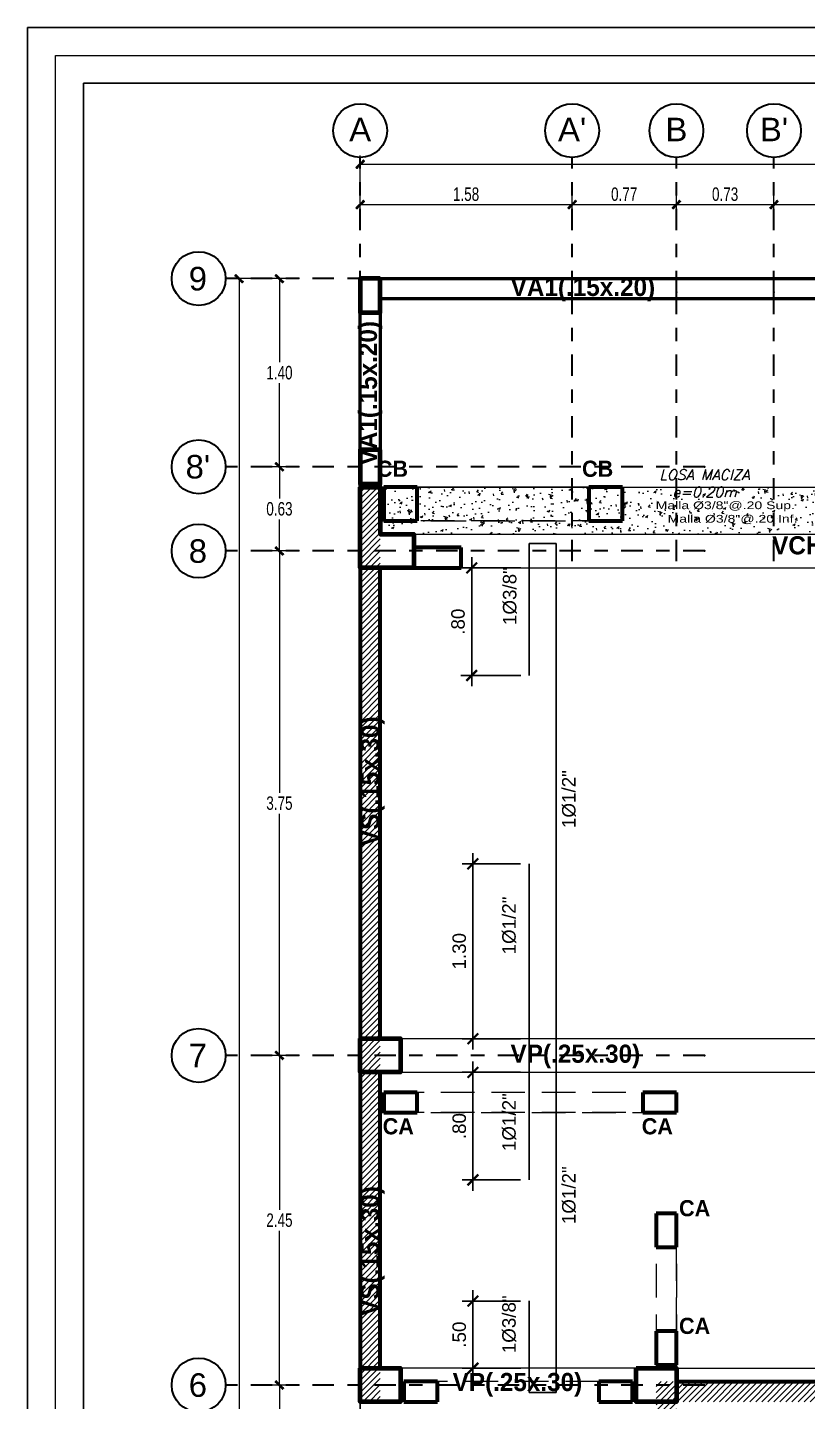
# Model space of a CAD drawing. Header units: millimetres. Extents: x 10559 to 10691, y -16579 to -16550.
# Drawn here: x 10604.05 to 10609.84, y -16560.57 to -16550.35 of the extents above; entities that cross this region are included whole.
import ezdxf
from ezdxf.enums import TextEntityAlignment as Align

# ---------------------------------------------------------------- set-up
doc = ezdxf.new("R2010")
doc.units = ezdxf.units.MM
doc.linetypes.add('HIDDEN', pattern=[0.375, 0.25, -0.125])
doc.linetypes.add('Punto & Rayas', pattern=[0.335139, 0.15875, -0.088194, 0, -0.088194])
for name, color, linetype in [('ACERO VIG.', 4, 'Continuous'), ('COTA', 7, 'Continuous'), ('Nuevo_Estructura - Forjados', 7, 'Continuous'), ('TEXTO ACERO VIG.', 7, 'Continuous')]:
    doc.layers.add(name, color=color, linetype=linetype)
for name, color, linetype, lineweight in [('ACHURADO', 9, 'Continuous', 5), ('COLUMNAS', 3, 'Continuous', 80), ('Muro Alto', 1, 'Continuous', 80), ('P6', 255, 'Continuous', 20), ('Pluma 0.09', 5, 'Continuous', 0), ('TEXTO VIGAS', 3, 'Continuous', 20), ('TEXTOS-CHICOS-03', 8, 'Continuous', 30), ('VIGAS', 1, 'Continuous', 20)]:
    doc.layers.add(name, color=color, linetype=linetype, lineweight=lineweight)
doc.layers.add('Nuevo_Estructura - Forjados_Pluma_Nº__209', color=7, linetype='Continuous', lineweight=30, true_color=0x3e4f7b)
doc.layers.add('Nuevo_Estructura - Forjados_Pluma_Nº__219', color=7, linetype='Continuous', lineweight=13, true_color=0x404b6a)
doc.styles.add('ARIAL', font='arial.ttf')
doc.styles.add('COTAS', font='romans.shx', dxfattribs={"oblique": 15, "height": 0.1})
doc.styles.add('Estilo_Generado_1', font='arial.ttf')
doc.styles.add('Henry', font='GOTHICB.TTF')
doc.styles.add('mahico', font='GOTHIC.TTF', dxfattribs={"width": 0.75})
doc.styles.add('R80-50', font='arial.ttf', dxfattribs={"width": 1.3, "height": 0.08})
doc.styles.get("Standard").update_dxf_attribs({"font": 'arial.ttf'})
doc.dimstyles.new('Copia de 50 P', dxfattribs={"dimtxt": 0.1, "dimasz": 0.01, "dimexe": 0.065, "dimexo": 0.0625, "dimgap": 0.025, "dimtad": 1, "dimtih": 1, "dimtoh": 1, "dimzin": 0, "dimdsep": 46, "dimtxsty": 'mahico', "dimblk": 'pa cotas', "dimcen": 0.09, "dimdle": 0.3, "dimclrd": 256, "dimclre": 256, "dimclrt": 256, "dimadec": 0, "dimazin": 0, "dimtfac": 1, "dimtofl": 0, "dimtmove": 0, "dimatfit": 3, "dimfxl": 0.15, "dimfxlon": 1, "dimtolj": 1, "dimtzin": 0, "dimlwd": 5, "dimlwe": 5, "dimarcsym": 0})
doc.dimstyles.new('COTAS_INT', dxfattribs={"dimtxt": 0.1, "dimasz": 0.08, "dimexe": 0.08, "dimexo": 0.0625, "dimgap": 0.05, "dimtad": 1, "dimzin": 4, "dimdsep": 46, "dimtxsty": 'Standard', "dimblk": 'DIMTICK', "dimcen": 0.09, "dimclrd": 1, "dimclre": 1, "dimclrt": 7, "dimadec": 0, "dimazin": 0, "dimtfac": 1, "dimtofl": 0, "dimtmove": 2, "dimatfit": 3, "dimfxl": 0.08, "dimtolj": 1, "dimtzin": 0, "dimarcsym": 0})
pattern_1 = [(45, (-23.302695, 3.239894), (-0.022450640303, 0.022450640303), [])]

# ---------------------------------------------------------------- blocks, each defined once
blk = doc.blocks.new('DIMTICK')
at = {"color": 2}
for p, q in [((-1, 0), (1, 0)), ((0, 1), (0, -1))]:
    blk.add_line(p, q, dxfattribs=at)
at = {"color": 6, "const_width": 0.2}
blk.add_lwpolyline([(-0.5, 0.5), (0.5, -0.5)], dxfattribs=at)
blk = doc.blocks.new('*D259')
at = {"layer": 'COTA', "color": 1, "lineweight": -2, "transparency": 16777216}
for p, q in [((10607.711, -16556.569), (10607.278, -16556.569)), ((10607.358, -16556.649), (10607.358, -16557.789)), ((10607.712, -16557.869), (10607.278, -16557.869))]:
    blk.add_line(p, q, dxfattribs=at)
at = {"layer": 'Defpoints', "color": 0, "transparency": 16777216}
for p in [(10607.773, -16556.569), (10607.358, -16557.869), (10607.774, -16557.869)]:
    blk.add_point(p, dxfattribs=at)
at = {"layer": 'COTA', "color": 1, "lineweight": -2, "transparency": 16777216, "xscale": 0.08, "yscale": 0.08, "zscale": 0.08}
for p, rotation in [((10607.358, -16556.569), 90), ((10607.358, -16557.869), 270)]:
    blk.add_blockref('DIMTICK', p, dxfattribs=dict(at, rotation=rotation))
at = {"layer": 'COTA', "color": 7, "transparency": 16777216, "insert": (10607.257, -16557.219), "char_height": 0.1, "attachment_point": 5, "rotation": 90}
blk.add_mtext('\\A1;1.30', dxfattribs=at)
blk = doc.blocks.new('*D260')
at = {"layer": 'COTA', "color": 1, "lineweight": -2, "transparency": 16777216}
for p, q in [((10607.712, -16558.119), (10607.278, -16558.119)), ((10607.358, -16558.199), (10607.358, -16558.839)), ((10607.712, -16558.919), (10607.278, -16558.919))]:
    blk.add_line(p, q, dxfattribs=at)
at = {"layer": 'Defpoints', "color": 0, "transparency": 16777216}
for p in [(10607.774, -16558.119), (10607.358, -16558.919), (10607.775, -16558.919)]:
    blk.add_point(p, dxfattribs=at)
at = {"layer": 'COTA', "color": 1, "lineweight": -2, "transparency": 16777216, "xscale": 0.08, "yscale": 0.08, "zscale": 0.08}
for p, rotation in [((10607.358, -16558.119), 90), ((10607.358, -16558.919), 270)]:
    blk.add_blockref('DIMTICK', p, dxfattribs=dict(at, rotation=rotation))
at = {"layer": 'COTA', "color": 7, "transparency": 16777216, "insert": (10607.257, -16558.519), "char_height": 0.1, "attachment_point": 5, "rotation": 90}
blk.add_mtext('\\A1;.80', dxfattribs=at)
blk = doc.blocks.new('*D261')
at = {"layer": 'COTA', "color": 1, "lineweight": -2, "transparency": 16777216}
for p, q in [((10607.713, -16559.819), (10607.278, -16559.819)), ((10607.358, -16559.899), (10607.358, -16560.239)), ((10607.714, -16560.319), (10607.278, -16560.319))]:
    blk.add_line(p, q, dxfattribs=at)
at = {"layer": 'Defpoints', "color": 0, "transparency": 16777216}
for p in [(10607.776, -16559.819), (10607.358, -16560.319), (10607.776, -16560.319)]:
    blk.add_point(p, dxfattribs=at)
at = {"layer": 'COTA', "color": 1, "lineweight": -2, "transparency": 16777216, "xscale": 0.08, "yscale": 0.08, "zscale": 0.08}
for p, rotation in [((10607.358, -16559.819), 90), ((10607.358, -16560.319), 270)]:
    blk.add_blockref('DIMTICK', p, dxfattribs=dict(at, rotation=rotation))
at = {"layer": 'COTA', "color": 7, "transparency": 16777216, "insert": (10607.257, -16560.069), "char_height": 0.1, "attachment_point": 5, "rotation": 90}
blk.add_mtext('\\A1;.50', dxfattribs=at)
blk = doc.blocks.new('*D257')
at = {"layer": 'COTA', "color": 1, "lineweight": -2, "transparency": 16777216}
for p, q in [((10607.714, -16554.369), (10607.269, -16554.369)), ((10607.349, -16554.449), (10607.349, -16555.089)), ((10607.714, -16555.169), (10607.269, -16555.169))]:
    blk.add_line(p, q, dxfattribs=at)
at = {"layer": 'Defpoints', "color": 0, "transparency": 16777216}
for p in [(10607.776, -16554.369), (10607.349, -16555.169), (10607.777, -16555.169)]:
    blk.add_point(p, dxfattribs=at)
at = {"layer": 'COTA', "color": 1, "lineweight": -2, "transparency": 16777216, "xscale": 0.08, "yscale": 0.08, "zscale": 0.08}
for p, rotation in [((10607.349, -16554.369), 90), ((10607.349, -16555.169), 270)]:
    blk.add_blockref('DIMTICK', p, dxfattribs=dict(at, rotation=rotation))
at = {"layer": 'COTA', "color": 7, "transparency": 16777216, "insert": (10607.248, -16554.769), "char_height": 0.1, "attachment_point": 5, "rotation": 90}
blk.add_mtext('\\A1;.80', dxfattribs=at)
blk = doc.blocks.new('HTRHTRHTR')
for p, q in [((3391.88, 437.54), (3391.88, -165.78)), ((4244.53, 437.54), (3391.88, 437.54)), ((3400.57, -157.09), (3400.57, 428.85)), ((4235.83, 428.85), (3400.57, 428.85))]:
    blk.add_line(p, q)
at = {"layer": 'P6', "color": 7}
for p, q in [((3396.22, -161.44), (3396.22, 433.19)), ((3396.22, 433.19), (4240.18, 433.19))]:
    blk.add_line(p, q, dxfattribs=at)
blk = doc.blocks.new('Marcador de red estándar')
at = {"layer": 'Nuevo_Estructura - Forjados_Pluma_Nº__209', "color": 167, "linetype": 'Punto & Rayas', "lineweight": 30, "true_color": 0x3e4f7b}
for p, q in [((7.9, 0), (9.9, 0)), ((9.9, 0), (10.9, 0))]:
    blk.add_line(p, q, dxfattribs=at)
at = {"layer": 'Nuevo_Estructura - Forjados_Pluma_Nº__209', "color": 167, "linetype": 'Continuous', "lineweight": 30, "true_color": 0x3e4f7b}
blk.add_circle((11.1, 0), 0.2, dxfattribs=at)
at = {"layer": 'Nuevo_Estructura - Forjados_Pluma_Nº__209', "color": 167, "linetype": 'Punto & Rayas', "lineweight": 30, "true_color": 0x3e4f7b}
blk.add_point((9.9, 0), dxfattribs=at)
blk.add_point((9.9, 0), dxfattribs=at)
at = {"layer": 'Nuevo_Estructura - Forjados_Pluma_Nº__219', "color": 167, "lineweight": 13, "true_color": 0x404b6a, "style": 'Estilo_Generado_1'}
for tag, p in [('AC_MarkerText_1_0', (-10.973, -0.04)), ('AC_MarkerText_1_1', (11.228, -0.04))]:
    blk.add_attdef(tag, text='', height=0.175, rotation=270, dxfattribs=at).set_placement(p, align=Align.TOP_CENTER)
blk = doc.blocks.new('pa cotas')
h = blk.add_hatch(color=256)
h.paths.add_polyline_path([(2.4, 3.1), (-3.1, -2.4), (-2.4, -3.1)])
h.paths.add_polyline_path([(3.1, 2.4), (2.4, 3.1), (-2.4, -3.1)])
blk.add_line((-2.4, -3.1), (2.4, 3.1))
blk.add_lwpolyline([(3.1, 2.4), (2.4, 3.1), (-3.1, -2.4), (-2.4, -3.1)], close=True)
blk = doc.blocks.new('*D487')
at = {"lineweight": 5, "transparency": 16777216}
for p, q in [((10599.703, -16552.193), (10599.488, -16552.193)), ((10599.553, -16552.203), (10599.553, -16562.116)), ((10599.553, -16572.183), (10599.553, -16562.271)), ((10599.553, -16572.193), (10599.488, -16572.193))]:
    blk.add_line(p, q, dxfattribs=at)
at = {"layer": 'Defpoints', "color": 0, "transparency": 16777216}
for p in [(10600.453, -16552.193), (10599.553, -16572.193), (10599.553, -16572.193)]:
    blk.add_point(p, dxfattribs=at)
at = {"lineweight": 5, "transparency": 16777216, "xscale": 0.01, "yscale": 0.01, "zscale": 0.01}
for p, rotation in [((10599.553, -16552.193), 90), ((10599.553, -16572.193), 270)]:
    blk.add_blockref('pa cotas', p, dxfattribs=dict(at, rotation=rotation))
at = {"transparency": 16777216, "insert": (10599.553, -16562.193), "char_height": 0.1, "attachment_point": 5, "style": 'mahico'}
blk.add_mtext('\\A1;20.00', dxfattribs=at)
blk = doc.blocks.new('Marcador de red estándar_2')
at = {"layer": 'Nuevo_Estructura - Forjados_Pluma_Nº__209', "color": 167, "linetype": 'Punto & Rayas', "lineweight": 30, "true_color": 0x3e4f7b}
for p, q in [((-0.942, 0), (-4.5, 0)), ((0.942, 0), (4.5, 0))]:
    blk.add_line(p, q, dxfattribs=at)
at = {"layer": 'Nuevo_Estructura - Forjados_Pluma_Nº__209', "color": 167, "linetype": 'Continuous', "lineweight": 30, "true_color": 0x3e4f7b}
for centre in [(-4.7, 0), (4.7, 0)]:
    blk.add_circle(centre, 0.2, dxfattribs=at)
at = {"layer": 'Nuevo_Estructura - Forjados_Pluma_Nº__209', "color": 167, "linetype": 'Punto & Rayas', "lineweight": 30, "true_color": 0x3e4f7b}
blk.add_point((0.942, 0), dxfattribs=at)
blk.add_point((0.942, 0), dxfattribs=at)
at = {"layer": 'Nuevo_Estructura - Forjados_Pluma_Nº__219', "color": 167, "lineweight": 13, "true_color": 0x404b6a, "style": 'Estilo_Generado_1'}
for tag, p in [('AC_MarkerText_1_0', (-4.7, -0.168)), ('AC_MarkerText_1_1', (4.7, -0.168))]:
    blk.add_attdef(tag, text='', height=0.175, rotation=180, dxfattribs=at).set_placement(p, align=Align.TOP_CENTER)
blk = doc.blocks.new('*D504')
at = {"lineweight": 5, "transparency": 16777216}
for p, q in [((10600.453, -16551.493), (10600.453, -16551.278)), ((10600.463, -16551.343), (10607.443, -16551.343)), ((10607.453, -16551.343), (10607.453, -16551.278))]:
    blk.add_line(p, q, dxfattribs=at)
at = {"layer": 'Defpoints', "color": 0, "transparency": 16777216}
for p in [(10607.453, -16551.343), (10607.453, -16551.343), (10600.453, -16552.243)]:
    blk.add_point(p, dxfattribs=at)
at = {"lineweight": 5, "transparency": 16777216, "xscale": 0.01, "yscale": 0.01, "zscale": 0.01, "rotation": 180}
blk.add_blockref('pa cotas', (10600.453, -16551.343), dxfattribs=at)
at = {"lineweight": 5, "transparency": 16777216, "xscale": 0.01, "yscale": 0.01, "zscale": 0.01}
blk.add_blockref('pa cotas', (10607.453, -16551.343), dxfattribs=at)
at = {"transparency": 16777216, "insert": (10603.953, -16551.266), "char_height": 0.1, "attachment_point": 5, "style": 'mahico'}
blk.add_mtext('\\A1;7.00', dxfattribs=at)
blk = doc.blocks.new('*D505')
at = {"lineweight": 5, "transparency": 16777216}
for p, q in [((10602.028, -16551.793), (10602.028, -16551.578)), ((10602.038, -16551.643), (10602.793, -16551.643)), ((10602.803, -16551.793), (10602.803, -16551.578))]:
    blk.add_line(p, q, dxfattribs=at)
at = {"layer": 'Defpoints', "color": 0, "transparency": 16777216}
for p in [(10602.803, -16551.643), (10602.028, -16552.193), (10602.803, -16552.193)]:
    blk.add_point(p, dxfattribs=at)
at = {"lineweight": 5, "transparency": 16777216, "xscale": 0.01, "yscale": 0.01, "zscale": 0.01, "rotation": 180}
blk.add_blockref('pa cotas', (10602.028, -16551.643), dxfattribs=at)
at = {"lineweight": 5, "transparency": 16777216, "xscale": 0.01, "yscale": 0.01, "zscale": 0.01}
blk.add_blockref('pa cotas', (10602.803, -16551.643), dxfattribs=at)
at = {"transparency": 16777216, "insert": (10602.415, -16551.566), "char_height": 0.1, "attachment_point": 5, "style": 'mahico'}
blk.add_mtext('\\A1;0.77', dxfattribs=at)
blk = doc.blocks.new('*D506')
at = {"lineweight": 5, "transparency": 16777216}
for p, q in [((10602.803, -16551.793), (10602.803, -16551.578)), ((10602.813, -16551.643), (10603.518, -16551.643)), ((10603.528, -16551.793), (10603.528, -16551.578))]:
    blk.add_line(p, q, dxfattribs=at)
at = {"layer": 'Defpoints', "color": 0, "transparency": 16777216}
for p in [(10603.528, -16551.643), (10602.803, -16552.193), (10603.528, -16552.193)]:
    blk.add_point(p, dxfattribs=at)
at = {"lineweight": 5, "transparency": 16777216, "xscale": 0.01, "yscale": 0.01, "zscale": 0.01, "rotation": 180}
blk.add_blockref('pa cotas', (10602.803, -16551.643), dxfattribs=at)
at = {"lineweight": 5, "transparency": 16777216, "xscale": 0.01, "yscale": 0.01, "zscale": 0.01}
blk.add_blockref('pa cotas', (10603.528, -16551.643), dxfattribs=at)
at = {"transparency": 16777216, "insert": (10603.165, -16551.566), "char_height": 0.1, "attachment_point": 5, "style": 'mahico'}
blk.add_mtext('\\A1;0.73', dxfattribs=at)
blk = doc.blocks.new('*D507')
at = {"lineweight": 5, "transparency": 16777216}
for p, q in [((10603.528, -16551.793), (10603.528, -16551.578)), ((10603.538, -16551.643), (10604.343, -16551.643)), ((10604.353, -16551.793), (10604.353, -16551.578))]:
    blk.add_line(p, q, dxfattribs=at)
at = {"layer": 'Defpoints', "color": 0, "transparency": 16777216}
for p in [(10604.353, -16551.643), (10603.528, -16552.193), (10604.353, -16552.193)]:
    blk.add_point(p, dxfattribs=at)
at = {"lineweight": 5, "transparency": 16777216, "xscale": 0.01, "yscale": 0.01, "zscale": 0.01, "rotation": 180}
blk.add_blockref('pa cotas', (10603.528, -16551.643), dxfattribs=at)
at = {"lineweight": 5, "transparency": 16777216, "xscale": 0.01, "yscale": 0.01, "zscale": 0.01}
blk.add_blockref('pa cotas', (10604.353, -16551.643), dxfattribs=at)
at = {"transparency": 16777216, "insert": (10603.94, -16551.566), "char_height": 0.1, "attachment_point": 5, "style": 'mahico'}
blk.add_mtext('\\A1;0.82', dxfattribs=at)
blk = doc.blocks.new('*D474')
at = {"lineweight": 5, "transparency": 16777216}
for p, q in [((10600.003, -16552.193), (10599.788, -16552.193)), ((10599.853, -16552.203), (10599.853, -16552.815)), ((10599.853, -16553.582), (10599.853, -16552.97)), ((10600.003, -16553.592), (10599.788, -16553.592))]:
    blk.add_line(p, q, dxfattribs=at)
at = {"layer": 'Defpoints', "color": 0, "transparency": 16777216}
for p in [(10600.453, -16552.193), (10599.853, -16553.592), (10600.453, -16553.592)]:
    blk.add_point(p, dxfattribs=at)
at = {"lineweight": 5, "transparency": 16777216, "xscale": 0.01, "yscale": 0.01, "zscale": 0.01}
for p, rotation in [((10599.853, -16552.193), 90), ((10599.853, -16553.592), 270)]:
    blk.add_blockref('pa cotas', p, dxfattribs=dict(at, rotation=rotation))
at = {"transparency": 16777216, "insert": (10599.853, -16552.893), "char_height": 0.1, "attachment_point": 5, "style": 'mahico'}
blk.add_mtext('\\A1;1.40', dxfattribs=at)
blk = doc.blocks.new('*D475')
at = {"lineweight": 5, "transparency": 16777216}
for p, q in [((10600.003, -16553.592), (10599.788, -16553.592)), ((10599.853, -16553.602), (10599.853, -16553.828)), ((10599.853, -16554.208), (10599.853, -16553.983)), ((10600.003, -16554.218), (10599.788, -16554.218))]:
    blk.add_line(p, q, dxfattribs=at)
at = {"layer": 'Defpoints', "color": 0, "transparency": 16777216}
for p in [(10600.453, -16553.592), (10599.853, -16554.218), (10600.453, -16554.218)]:
    blk.add_point(p, dxfattribs=at)
at = {"lineweight": 5, "transparency": 16777216, "xscale": 0.01, "yscale": 0.01, "zscale": 0.01}
for p, rotation in [((10599.853, -16553.592), 90), ((10599.853, -16554.218), 270)]:
    blk.add_blockref('pa cotas', p, dxfattribs=dict(at, rotation=rotation))
at = {"transparency": 16777216, "insert": (10599.853, -16553.905), "char_height": 0.1, "attachment_point": 5, "style": 'mahico'}
blk.add_mtext('\\A1;0.63', dxfattribs=at)
blk = doc.blocks.new('*D476')
at = {"lineweight": 5, "transparency": 16777216}
for p, q in [((10600.003, -16554.218), (10599.788, -16554.218)), ((10599.853, -16554.228), (10599.853, -16556.016)), ((10599.853, -16557.958), (10599.853, -16556.171)), ((10600.003, -16557.968), (10599.788, -16557.968))]:
    blk.add_line(p, q, dxfattribs=at)
at = {"layer": 'Defpoints', "color": 0, "transparency": 16777216}
for p in [(10600.453, -16554.218), (10599.853, -16557.968), (10600.453, -16557.968)]:
    blk.add_point(p, dxfattribs=at)
at = {"lineweight": 5, "transparency": 16777216, "xscale": 0.01, "yscale": 0.01, "zscale": 0.01}
for p, rotation in [((10599.853, -16554.218), 90), ((10599.853, -16557.968), 270)]:
    blk.add_blockref('pa cotas', p, dxfattribs=dict(at, rotation=rotation))
at = {"transparency": 16777216, "insert": (10599.853, -16556.093), "char_height": 0.1, "attachment_point": 5, "style": 'mahico'}
blk.add_mtext('\\A1;3.75', dxfattribs=at)
blk = doc.blocks.new('*D477')
at = {"lineweight": 5, "transparency": 16777216}
for p, q in [((10600.003, -16557.968), (10599.788, -16557.968)), ((10599.853, -16557.978), (10599.853, -16559.116)), ((10599.853, -16560.408), (10599.853, -16559.271)), ((10600.003, -16560.418), (10599.788, -16560.418))]:
    blk.add_line(p, q, dxfattribs=at)
at = {"layer": 'Defpoints', "color": 0, "transparency": 16777216}
for p in [(10600.453, -16557.968), (10599.853, -16560.418), (10600.453, -16560.418)]:
    blk.add_point(p, dxfattribs=at)
at = {"lineweight": 5, "transparency": 16777216, "xscale": 0.01, "yscale": 0.01, "zscale": 0.01}
for p, rotation in [((10599.853, -16557.968), 90), ((10599.853, -16560.418), 270)]:
    blk.add_blockref('pa cotas', p, dxfattribs=dict(at, rotation=rotation))
at = {"transparency": 16777216, "insert": (10599.853, -16559.193), "char_height": 0.1, "attachment_point": 5, "style": 'mahico'}
blk.add_mtext('\\A1;2.45', dxfattribs=at)
blk = doc.blocks.new('*D478')
at = {"lineweight": 5, "transparency": 16777216}
for p, q in [((10600.003, -16560.418), (10599.788, -16560.418)), ((10599.853, -16560.428), (10599.853, -16561.366)), ((10599.853, -16562.458), (10599.853, -16561.521)), ((10600.003, -16562.468), (10599.788, -16562.468))]:
    blk.add_line(p, q, dxfattribs=at)
at = {"layer": 'Defpoints', "color": 0, "transparency": 16777216}
for p in [(10600.453, -16560.418), (10599.853, -16562.468), (10600.453, -16562.468)]:
    blk.add_point(p, dxfattribs=at)
at = {"lineweight": 5, "transparency": 16777216, "xscale": 0.01, "yscale": 0.01, "zscale": 0.01}
for p, rotation in [((10599.853, -16560.418), 90), ((10599.853, -16562.468), 270)]:
    blk.add_blockref('pa cotas', p, dxfattribs=dict(at, rotation=rotation))
at = {"transparency": 16777216, "insert": (10599.853, -16561.443), "char_height": 0.1, "attachment_point": 5, "style": 'mahico'}
blk.add_mtext('\\A1;2.05', dxfattribs=at)
blk = doc.blocks.new('*D486')
at = {"lineweight": 5, "transparency": 16777216}
for p, q in [((10600.453, -16551.793), (10600.453, -16551.578)), ((10600.463, -16551.643), (10602.018, -16551.643)), ((10602.028, -16551.793), (10602.028, -16551.578))]:
    blk.add_line(p, q, dxfattribs=at)
at = {"layer": 'Defpoints', "color": 0, "transparency": 16777216}
for p in [(10602.028, -16551.643), (10600.453, -16552.243), (10602.028, -16552.193)]:
    blk.add_point(p, dxfattribs=at)
at = {"lineweight": 5, "transparency": 16777216, "xscale": 0.01, "yscale": 0.01, "zscale": 0.01, "rotation": 180}
blk.add_blockref('pa cotas', (10600.453, -16551.643), dxfattribs=at)
at = {"lineweight": 5, "transparency": 16777216, "xscale": 0.01, "yscale": 0.01, "zscale": 0.01}
blk.add_blockref('pa cotas', (10602.028, -16551.643), dxfattribs=at)
at = {"transparency": 16777216, "insert": (10601.24, -16551.566), "char_height": 0.1, "attachment_point": 5, "style": 'mahico'}
blk.add_mtext('\\A1;1.58', dxfattribs=at)
blk = doc.blocks.new('fdvfvfdvdf')
at = {"layer": 'Nuevo_Estructura - Forjados', "color": 8, "linetype": 'Continuous', "lineweight": 15}
ref = blk.add_blockref('Marcador de red estándar', (10600.453, -16562.193), dxfattribs=dict(at, rotation=90))
ref.add_attrib('AC_MarkerText_1_1', 'A', dxfattribs={"layer": 'Nuevo_Estructura - Forjados_Pluma_Nº__219', "color": 167, "lineweight": 13, "true_color": 0x404b6a, "height": 0.175, "style": 'Estilo_Generado_1'}).set_placement((10600.453, -16550.997), align=Align.TOP_CENTER)
ref = blk.add_blockref('Marcador de red estándar', (10602.028, -16562.193), dxfattribs=dict(at, rotation=90))
ref.add_attrib('AC_MarkerText_1_1', "A'", dxfattribs={"layer": 'Nuevo_Estructura - Forjados_Pluma_Nº__219', "color": 167, "lineweight": 13, "true_color": 0x404b6a, "height": 0.175, "style": 'Estilo_Generado_1'}).set_placement((10602.028, -16550.997), align=Align.TOP_CENTER)
ref = blk.add_blockref('Marcador de red estándar', (10602.803, -16562.193), dxfattribs=dict(at, rotation=90))
ref.add_attrib('AC_MarkerText_1_1', 'B', dxfattribs={"layer": 'Nuevo_Estructura - Forjados_Pluma_Nº__219', "color": 167, "lineweight": 13, "true_color": 0x404b6a, "height": 0.175, "style": 'Estilo_Generado_1'}).set_placement((10602.803, -16550.997), align=Align.TOP_CENTER)
ref = blk.add_blockref('Marcador de red estándar', (10603.528, -16562.193), dxfattribs=dict(at, rotation=90))
ref.add_attrib('AC_MarkerText_1_1', "B'", dxfattribs={"layer": 'Nuevo_Estructura - Forjados_Pluma_Nº__219', "color": 167, "lineweight": 13, "true_color": 0x404b6a, "height": 0.175, "style": 'Estilo_Generado_1'}).set_placement((10603.528, -16550.997), align=Align.TOP_CENTER)
ref = blk.add_blockref('Marcador de red estándar_2', (10603.953, -16552.193), dxfattribs=dict(at, rotation=180))
ref.add_attrib('AC_MarkerText_1', '9', dxfattribs={"layer": 'Nuevo_Estructura - Forjados_Pluma_Nº__219', "color": 167, "lineweight": 13, "true_color": 0x404b6a, "height": 0.175, "style": 'Estilo_Generado_1'}).set_placement((10608.645, -16552.106), align=Align.TOP_CENTER)
ref.add_attrib('AC_MarkerText_1_1', '9', dxfattribs={"layer": 'Nuevo_Estructura - Forjados_Pluma_Nº__219', "color": 167, "lineweight": 13, "true_color": 0x404b6a, "height": 0.175, "style": 'Estilo_Generado_1'}).set_placement((10599.247, -16552.106), align=Align.TOP_CENTER)
ref = blk.add_blockref('Marcador de red estándar_2', (10603.953, -16553.592), dxfattribs=dict(at, rotation=180))
ref.add_attrib('AC_MarkerText_1', "8'", dxfattribs={"layer": 'Nuevo_Estructura - Forjados_Pluma_Nº__219', "color": 167, "lineweight": 13, "true_color": 0x404b6a, "height": 0.175, "style": 'Estilo_Generado_1'}).set_placement((10608.645, -16553.504), align=Align.TOP_CENTER)
ref.add_attrib('AC_MarkerText_1_1', "8'", dxfattribs={"layer": 'Nuevo_Estructura - Forjados_Pluma_Nº__219', "color": 167, "lineweight": 13, "true_color": 0x404b6a, "height": 0.175, "style": 'Estilo_Generado_1'}).set_placement((10599.247, -16553.504), align=Align.TOP_CENTER)
ref = blk.add_blockref('Marcador de red estándar_2', (10603.953, -16554.218), dxfattribs=dict(at, rotation=180))
ref.add_attrib('AC_MarkerText_1', '8', dxfattribs={"layer": 'Nuevo_Estructura - Forjados_Pluma_Nº__219', "color": 167, "lineweight": 13, "true_color": 0x404b6a, "height": 0.175, "style": 'Estilo_Generado_1'}).set_placement((10608.645, -16554.131), align=Align.TOP_CENTER)
ref.add_attrib('AC_MarkerText_1_1', '8', dxfattribs={"layer": 'Nuevo_Estructura - Forjados_Pluma_Nº__219', "color": 167, "lineweight": 13, "true_color": 0x404b6a, "height": 0.175, "style": 'Estilo_Generado_1'}).set_placement((10599.247, -16554.131), align=Align.TOP_CENTER)
ref = blk.add_blockref('Marcador de red estándar_2', (10603.953, -16557.968), dxfattribs=dict(at, rotation=180))
ref.add_attrib('AC_MarkerText_1', '7', dxfattribs={"layer": 'Nuevo_Estructura - Forjados_Pluma_Nº__219', "color": 167, "lineweight": 13, "true_color": 0x404b6a, "height": 0.175, "style": 'Estilo_Generado_1'}).set_placement((10608.645, -16557.881), align=Align.TOP_CENTER)
ref.add_attrib('AC_MarkerText_1_1', '7', dxfattribs={"layer": 'Nuevo_Estructura - Forjados_Pluma_Nº__219', "color": 167, "lineweight": 13, "true_color": 0x404b6a, "height": 0.175, "style": 'Estilo_Generado_1'}).set_placement((10599.247, -16557.881), align=Align.TOP_CENTER)
ref = blk.add_blockref('Marcador de red estándar_2', (10603.953, -16560.418), dxfattribs=dict(at, rotation=180))
ref.add_attrib('AC_MarkerText_1', '6', dxfattribs={"layer": 'Nuevo_Estructura - Forjados_Pluma_Nº__219', "color": 167, "lineweight": 13, "true_color": 0x404b6a, "height": 0.175, "style": 'Estilo_Generado_1'}).set_placement((10608.645, -16560.331), align=Align.TOP_CENTER)
ref.add_attrib('AC_MarkerText_1_1', '6', dxfattribs={"layer": 'Nuevo_Estructura - Forjados_Pluma_Nº__219', "color": 167, "lineweight": 13, "true_color": 0x404b6a, "height": 0.175, "style": 'Estilo_Generado_1'}).set_placement((10599.247, -16560.331), align=Align.TOP_CENTER)
dim = blk.add_linear_dim(base=(10607.453, -16551.343), p1=(10600.453, -16552.243), p2=(10607.453, -16551.343), dimstyle='Copia de 50 P')
dim.commit()
dim.dimension.update_dxf_attribs({"geometry": '*D504', "text_midpoint": (10603.953, -16551.266)})
for base, p1, p2, picture, middle in [((10602.027745453, -16551.643130556), (10600.452745452, -16552.243130385), (10602.027745453, -16552.193130385), '*D486', (10601.240245453, -16551.56561526)), ((10602.802745452, -16551.643130556), (10602.027745453, -16552.193130385), (10602.802745452, -16552.193130385), '*D505', (10602.415245453, -16551.56561526)), ((10603.527745453, -16551.643130556), (10602.802745452, -16552.193130385), (10603.527745453, -16552.193130385), '*D506', (10603.165245453, -16551.56561526)), ((10604.352745452, -16551.643130556), (10603.527745453, -16552.193130385), (10604.352745452, -16552.193130385), '*D507', (10603.940245453, -16551.56561526))]:
    dim = blk.add_linear_dim(base=base, p1=p1, p2=p2, dimstyle='Copia de 50 P', override={"dimtmove": 1})
    dim.commit()
    dim.dimension.update_dxf_attribs({"geometry": picture, "text_midpoint": middle})
dim = blk.add_linear_dim(base=(10599.553, -16572.193), p1=(10600.453, -16552.193), p2=(10599.553, -16572.193), angle=270, dimstyle='Copia de 50 P')
dim.commit()
dim.dimension.update_dxf_attribs({"geometry": '*D487', "text_midpoint": (10599.553, -16562.193)})
for base, p1, p2, picture, middle in [((10599.853, -16553.592), (10600.453, -16552.193), (10600.453, -16553.592), '*D474', (10599.853, -16552.893)), ((10599.853, -16554.218), (10600.453, -16553.592), (10600.453, -16554.218), '*D475', (10599.853, -16553.905)), ((10599.853, -16557.968), (10600.453, -16554.218), (10600.453, -16557.968), '*D476', (10599.853, -16556.093)), ((10599.853, -16560.418), (10600.453, -16557.968), (10600.453, -16560.418), '*D477', (10599.853, -16559.193)), ((10599.853, -16562.468), (10600.453, -16560.418), (10600.453, -16562.468), '*D478', (10599.853, -16561.443))]:
    dim = blk.add_linear_dim(base=base, p1=p1, p2=p2, angle=270, dimstyle='Copia de 50 P', override={"dimtmove": 1})
    dim.commit()
    dim.dimension.update_dxf_attribs({"geometry": picture, "text_midpoint": middle})

msp = doc.modelspace()

# ---------------------------------------------------------------- hatches: boundary and pattern name
at = {"layer": 'ACHURADO'}
h = msp.add_hatch(dxfattribs=at)
h.set_pattern_fill('AR-CONC', color=256, scale=0.001)
h.set_pattern_definition([(50, (-35.21032, -0.2243), (0.182184669, -0.0159390855), [0.01905, -0.20955]), (355, (-35.21032, -0.2243), (-0.0352434214, 0.1910568452), [0.01524, -0.1676405842]), (100.4514447, (-35.19514, -0.22562), (0.1469412471, 0.1751177519), [0.0161900088, -0.1780902446]), (46.1842, (-35.21032, -0.1735), (0.271079041, -0.042042328), [0.028575, -0.314325]), (96.6355576, (-35.18773, -0.177), (0.237404134, 0.2474261246), [0.024285023, -0.267135608]), (351.1841512, (-35.21032, -0.1735), (0.237404134, 0.2474261246), [0.022859967, -0.251459732]), (21, (-35.18492, -0.1862), (0.1516143913, -0.1022651982), [0.01905, -0.20955]), (326, (-35.18492, -0.1862), (0.0618020283, 0.1841879661), [0.01524, -0.16764]), (71.451445, (-35.17229, -0.19472), (0.2134164193, 0.0819227689), [0.0161900088, -0.1780899376]), (37.5, (-35.210325, -0.224296), (0.00308860325, 0.08455503887), [0, -0.165608, 0, -0.17018, 0, -0.168275]), (7.5, (-35.210325, -0.2243), (0.0668196625, 0.1001805748), [0, -0.097028, 0, -0.161798, 0, -0.064135]), (327.5, (-35.26697, -0.224296), (0.13559059517, -0.005728744), [0, -0.0635, 0, -0.19812, 0, -0.26289]), (317.5, (-35.29237, -0.2243), (0.1481291814, 0.025426491), [0, -0.08255, 0, -0.131572, 0, -0.18669])])
h.paths.add_polyline_path([(10606.67022, -16553.76851), (10610.27022, -16553.76851), (10610.27022, -16554.11851), (10606.67022, -16554.11851)])
at = {"layer": 'Pluma 0.09'}
h = msp.add_hatch(dxfattribs=at)
h.set_pattern_fill('LINE', color=256, scale=0.01, angle=45)
h.set_pattern_definition(pattern_1)
h.paths.add_polyline_path([(10606.67022, -16553.76851), (10606.52022, -16553.76851), (10606.52022, -16560.56851), (10606.67022, -16560.56851), (10606.67022, -16558.26851), (10606.67021, -16558.26851)])
h = msp.add_hatch(dxfattribs=at)
h.set_pattern_fill('LINE', color=256, scale=0.01, angle=45)
h.set_pattern_definition(pattern_1)
h.paths.add_polyline_path([(10610.42022, -16560.41851), (10608.72022, -16560.41851), (10608.72022, -16561.01851), (10608.87022, -16561.01851), (10608.87022, -16560.56851), (10610.42022, -16560.56851)])

# ---------------------------------------------------------------- linework, layer by layer
for p, q in [((10613.52022, -16552.21851), (10606.52022, -16552.21851)), ((10606.52022, -16552.21851), (10606.52022, -16572.21851)), ((10613.37022, -16552.36851), (10606.67022, -16552.36851)), ((10606.67022, -16552.36851), (10606.67022, -16554.11851)), ((10607.27022, -16554.21851), (10607.27022, -16554.36851)), ((10607.27022, -16554.36851), (10606.67022, -16554.36851)), ((10606.67022, -16554.36851), (10606.67022, -16557.86851)), ((10606.67022, -16558.11851), (10606.67022, -16560.31851))]:
    msp.add_line(p, q)
at = {"lineweight": 60}
for p, q in [((10606.67022, -16553.76851), (10606.52022, -16553.76851)), ((10606.52022, -16553.76851), (10606.52022, -16560.56851)), ((10606.67022, -16554.11851), (10606.67022, -16553.76851)), ((10607.27022, -16554.21851), (10606.92022, -16554.21851)), ((10607.27022, -16554.36851), (10607.27022, -16554.21851)), ((10606.67022, -16554.36851), (10607.27022, -16554.36851)), ((10606.67022, -16557.86851), (10606.67022, -16554.36851)), ((10606.67022, -16560.31851), (10606.67022, -16558.11851)), ((10608.87022, -16560.41851), (10610.42022, -16560.41851))]:
    msp.add_line(p, q, dxfattribs=at)
at = {"color": 251, "lineweight": 50, "true_color": 0x636466}
msp.add_lwpolyline([(10606.52022, -16552.21851), (10613.52022, -16552.21851), (10613.52022, -16553.76851), (10613.37022, -16553.76851), (10613.37022, -16552.36851), (10606.67022, -16552.36851), (10606.67022, -16553.76851), (10606.52022, -16553.76851), (10606.52022, -16552.21851)], dxfattribs=at)
at = {"layer": 'ACERO VIG.'}
for p, q in [((10607.77609, -16555.16851), (10607.77609, -16554.18851)), ((10607.97609, -16554.18851), (10607.77609, -16554.18851)), ((10607.97609, -16560.49851), (10607.97609, -16554.18851)), ((10607.77609, -16558.91851), (10607.77609, -16556.56851)), ((10607.77609, -16560.49851), (10607.77609, -16559.81852)), ((10607.97609, -16560.49851), (10607.77609, -16560.49851))]:
    msp.add_line(p, q, dxfattribs=at)
at = {"layer": 'COLUMNAS', "color": 1, "lineweight": 80, "ltscale": 0.2}
for points in [[(10606.67022, -16552.21851), (10606.52022, -16552.21851), (10606.52022, -16552.47086), (10606.67022, -16552.47086)], [(10606.67022, -16553.49117), (10606.52022, -16553.49117), (10606.52022, -16553.74351), (10606.67022, -16553.74351)], [(10606.52022, -16557.86851), (10606.82022, -16557.86851), (10606.82022, -16558.11851), (10606.52022, -16558.11851)], [(10606.52022, -16560.31851), (10606.82022, -16560.31851), (10606.82022, -16560.56851), (10606.52022, -16560.56851)], [(10608.57022, -16560.31851), (10608.87022, -16560.31851), (10608.87022, -16560.56851), (10608.57022, -16560.56851)]]:
    msp.add_lwpolyline(points, close=True, dxfattribs=at)
msp.add_lwpolyline([(10606.52022, -16553.76851), (10606.67022, -16553.76851), (10606.67022, -16554.11851), (10606.92022, -16554.11851), (10606.92022, -16554.36851), (10606.52022, -16554.36851), (10606.52022, -16553.76851)], dxfattribs=at)
at = {"layer": 'Muro Alto', "color": 6, "linetype": 'HIDDEN', "lineweight": 0}
for p, q in [((10608.34522, -16553.76851), (10606.67022, -16553.76851)), ((10608.47022, -16553.76851), (10606.67022, -16553.76851)), ((10608.47022, -16554.01851), (10608.47022, -16553.76851)), ((10608.34522, -16554.01851), (10606.67022, -16554.01851)), ((10606.67022, -16554.01851), (10608.47022, -16554.01851)), ((10608.87022, -16558.26851), (10606.67021, -16558.26851)), ((10608.87022, -16558.26851), (10606.67022, -16558.26851)), ((10608.87022, -16558.41851), (10608.87022, -16558.26851)), ((10608.87022, -16558.41851), (10606.67022, -16558.41851)), ((10606.67022, -16558.41851), (10608.87022, -16558.41851)), ((10608.72022, -16559.16851), (10608.72022, -16560.31851)), ((10608.72022, -16559.16851), (10608.87022, -16559.16851)), ((10608.87022, -16560.41851), (10608.87022, -16559.16851)), ((10608.57022, -16560.31851), (10606.67022, -16560.31851)), ((10608.2952, -16560.41851), (10606.94522, -16560.41851))]:
    msp.add_line(p, q, dxfattribs=at)
at = {"layer": 'Muro Alto', "color": 6, "linetype": 'HIDDEN', "lineweight": 60}
for points in [[(10606.69522, -16554.01851), (10606.94522, -16554.01851), (10606.94522, -16553.76851), (10606.69522, -16553.76851)], [(10608.22022, -16554.01851), (10608.47022, -16554.01851), (10608.47022, -16553.76851), (10608.22022, -16553.76851)], [(10606.94521, -16558.41851), (10606.94521, -16558.26851), (10606.69521, -16558.26851), (10606.69521, -16558.41851)], [(10608.87022, -16558.41851), (10608.87022, -16558.26851), (10608.62022, -16558.26851), (10608.62022, -16558.41851)], [(10608.72022, -16559.41851), (10608.87022, -16559.41851), (10608.87022, -16559.16851), (10608.72022, -16559.16851)], [(10608.72022, -16560.29351), (10608.87022, -16560.29351), (10608.87022, -16560.04351), (10608.72022, -16560.04351)], [(10607.09522, -16560.56851), (10607.09522, -16560.41851), (10606.84522, -16560.41851), (10606.84522, -16560.56851)], [(10608.5452, -16560.56851), (10608.5452, -16560.41851), (10608.2952, -16560.41851), (10608.2952, -16560.56851)]]:
    msp.add_lwpolyline(points, close=True, dxfattribs=at)
at = {"layer": 'Muro Alto', "color": 6, "linetype": 'HIDDEN', "lineweight": 0}
for points in [[(10608.47022, -16553.76851), (10608.47022, -16554.01851)], [(10608.72022, -16559.16851), (10608.72022, -16560.31851)], [(10608.87022, -16559.16851), (10608.87022, -16560.41851)]]:
    msp.add_lwpolyline(points, dxfattribs=at)
at = {"layer": 'VIGAS'}
for p, q in [((10606.67022, -16553.76851), (10610.27022, -16553.76851)), ((10606.92022, -16554.11851), (10613.12022, -16554.11851)), ((10606.92022, -16554.36851), (10613.12022, -16554.36851)), ((10606.67022, -16557.86851), (10613.37022, -16557.86851)), ((10606.67022, -16558.11851), (10613.37022, -16558.11851)), ((10608.57022, -16560.31851), (10606.67022, -16560.31851)), ((10608.87022, -16560.31851), (10613.37022, -16560.31851))]:
    msp.add_line(p, q, dxfattribs=at)

# ---------------------------------------------------------------- block references
at = {"color": 251, "lineweight": 60, "xscale": 0.04776345228451045, "yscale": 0.04776345228451045, "zscale": 0.04776345228451045}
msp.add_blockref('HTRHTRHTR', (10442.04067, -16571.25012), dxfattribs=at)
msp.add_blockref('fdvfvfdvdf', (6.06747, -0.02538))

# ---------------------------------------------------------------- texts
at = {"layer": 'TEXTO ACERO VIG.', "char_height": 0.1, "width": 0.4301501, "attachment_point": 5, "rotation": 90, "style": 'ARIAL'}
for s, insert in [('{\\C7;1Ø3/8"}', (10607.63315, -16554.57896)), ('{\\C7;1Ø1/2"}', (10608.07254, -16556.08797)), ('{\\C7;1Ø1/2"}', (10607.62795, -16557.02746)), ('{\\C7;1Ø1/2"}', (10607.62795, -16558.48955)), ('{\\C7;1Ø1/2"}', (10608.07254, -16559.03278)), ('{\\C7;1Ø3/8"}', (10607.62795, -16559.99229))]:
    msp.add_mtext(s, dxfattribs=dict(at, insert=insert))
at = {"layer": 'TEXTO VIGAS', "linetype": 'Continuous', "style": 'Henry'}
for s, p in [('VA1(.15x.20)', (10607.63855, -16552.34796)), ('VCH(.25x.40)', (10609.58176, -16554.26857)), ('VP(.25x.30)', (10607.63794, -16558.04793)), ('VP(.25x.30)', (10607.20736, -16560.48862))]:
    msp.add_text(s, height=0.135, dxfattribs=at).set_placement(p)
for s, p in [('VA1(.15x.20)', (10606.64518, -16553.6073)), ('VS(.15x.30)', (10606.66118, -16556.4366)), ('VS(.15x.30)', (10606.66118, -16559.92891))]:
    msp.add_text(s, height=0.135, rotation=90, dxfattribs=at).set_placement(p)
for s, p in [('CB', (10606.75992, -16553.69194)), ('CB', (10608.28492, -16553.69194)), ('CA', (10606.80358, -16558.58014)), ('CA', (10608.72858, -16558.58014)), ('CA', (10609.00574, -16559.18885)), ('CA', (10609.00574, -16560.06385))]:
    msp.add_text(s, height=0.12, dxfattribs=at).set_placement(p, align=Align.CENTER)
at = {"layer": 'TEXTO VIGAS', "insert": (10609.07863, -16553.74111), "char_height": 0.0774042, "attachment_point": 5, "style": 'COTAS'}
msp.add_mtext('LOSA MACIZA\\Pe=0.20m', dxfattribs=at)
at = {"layer": 'TEXTOS-CHICOS-03', "color": 1, "ltscale": 0.5, "style": 'R80-50', "width": 1.3}
for s, p in [('Malla %%C3/8"@.20 Sup.', (10608.71632, -16553.93243)), ('Malla %%C3/8"@.20 Inf.', (10608.80458, -16554.03264))]:
    msp.add_text(s, height=0.0574, dxfattribs=at).set_placement(p)

# ---------------------------------------------------------------- dimensions: what is measured, and where the dimension line sits
at = {"layer": 'COTA'}
for base, p1, p2, picture, middle in [((10607.34883, -16555.16851), (10607.77609, -16554.36851), (10607.77675, -16555.16851), '*D257', (10607.24777, -16554.76851)), ((10607.3576, -16557.86851), (10607.77302, -16556.56851), (10607.77408, -16557.86851), '*D259', (10607.25651, -16557.21851)), ((10607.3576, -16558.91851), (10607.77429, -16558.11851), (10607.77494, -16558.91851), '*D260', (10607.25654, -16558.51851)), ((10607.3576, -16560.31851), (10607.77568, -16559.81851), (10607.77609, -16560.31851), '*D261', (10607.25654, -16560.06851))]:
    dim = msp.add_linear_dim(base=base, p1=p1, p2=p2, angle=90, dimstyle='COTAS_INT', dxfattribs=at)
    dim.commit()
    dim.dimension.update_dxf_attribs({"geometry": picture, "text_midpoint": middle})

doc.saveas('drawing.dxf')
